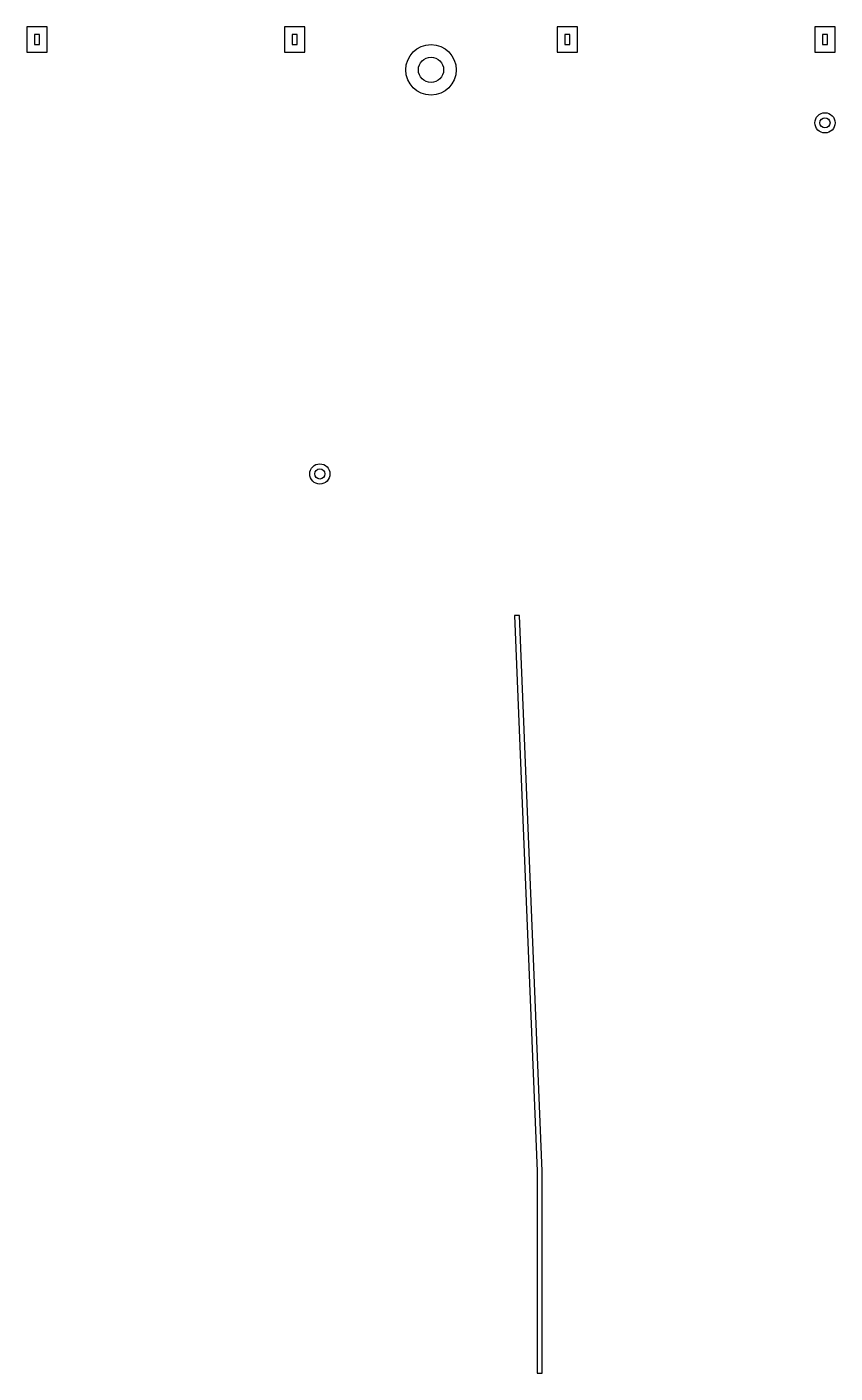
# Model space of a CAD drawing. Header units: metres. Extents: x -160 to 160, y 0 to 533.
import ezdxf

# ---------------------------------------------------------------- set-up
doc = ezdxf.new("R2010")
doc.units = ezdxf.units.M

msp = doc.modelspace()

# ---------------------------------------------------------------- linework, layer by layer
at = {"layer": 'PARAMETRIX'}
for p, q in [((-152, 533), (-160, 533)), ((-160, 533), (-160, 523)), ((-152, 523), (-152, 533)), ((-50, 533), (-58, 533)), ((-58, 533), (-58, 523)), ((-50, 523), (-50, 533)), ((58, 533), (50, 533)), ((50, 533), (50, 523)), ((58, 523), (58, 533)), ((160, 533), (152, 533)), ((152, 533), (152, 523)), ((160, 523), (160, 533)), ((-155, 530), (-157, 530)), ((-157, 530), (-157, 526)), ((-155, 526), (-155, 530)), ((-53, 530), (-55, 530)), ((-55, 530), (-55, 526)), ((-53, 526), (-53, 530)), ((55, 530), (53, 530)), ((53, 530), (53, 526)), ((55, 526), (55, 530)), ((157, 530), (155, 530)), ((155, 530), (155, 526)), ((157, 526), (157, 530)), ((-160, 523), (-152, 523)), ((-157, 526), (-155, 526)), ((-58, 523), (-50, 523)), ((-55, 526), (-53, 526)), ((50, 523), (58, 523)), ((53, 526), (55, 526)), ((152, 523), (160, 523)), ((155, 526), (157, 526)), ((35, 300), (33.0017, 299.9183)), ((33.0017, 299.9183), (42, 79.9591)), ((44, 80), (35, 300)), ((42, 79.9591), (42, 0)), ((44, 0), (44, 80)), ((42, 0), (44, 0))]:
    msp.add_line(p, q, dxfattribs=at)
for centre, radius in [((0, 516), 10), ((0, 516), 5), ((156, 495), 4), ((156, 495), 2), ((-44, 356), 4), ((-44, 356), 2)]:
    msp.add_circle(centre, radius, dxfattribs=at)

doc.saveas('drawing.dxf')
